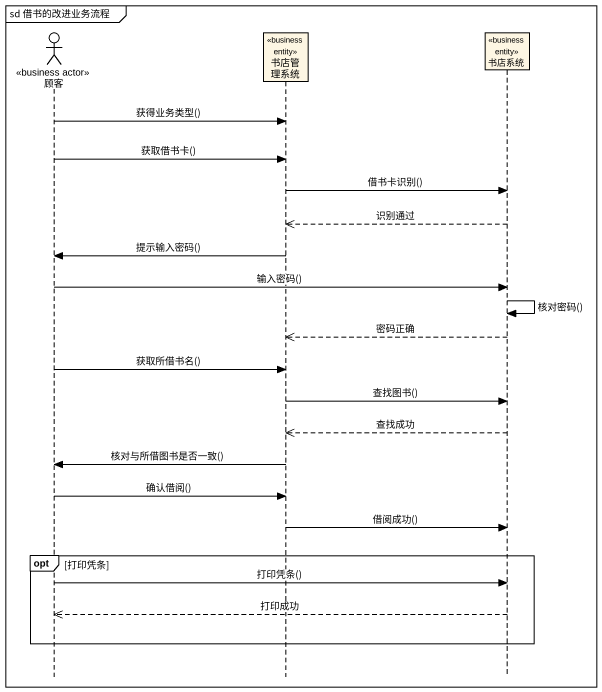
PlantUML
@startuml
mainframe sd 借书的改进业务流程
hide footbox
actor 顾客 <<business actor>>
participant 书店管理系统 <<business entity>>
participant 书店系统 <<business entity>>

顾客 -> 书店管理系统 : 获得业务类型()
顾客 -> 书店管理系统 : 获取借书卡()
书店管理系统 -> 书店系统 : 借书卡识别()
书店系统 -->> 书店管理系统 : 识别通过
书店管理系统 -> 顾客 : 提示输入密码()
顾客 -> 书店系统 : 输入密码()
书店系统 -> 书店系统 : 核对密码()
书店系统 -->> 书店管理系统 : 密码正确
顾客 -> 书店管理系统 : 获取所借书名()
书店管理系统 -> 书店系统 : 查找图书()
书店系统 -->> 书店管理系统 : 查找成功
书店管理系统 -> 顾客 : 核对与所借图书是否一致()
顾客 -> 书店管理系统 : 确认借阅()
书店管理系统 -> 书店系统 : 借阅成功()
opt 打印凭条
  顾客 -> 书店系统 : 打印凭条()
  书店系统 -->> 顾客 : 打印成功
end
@enduml
